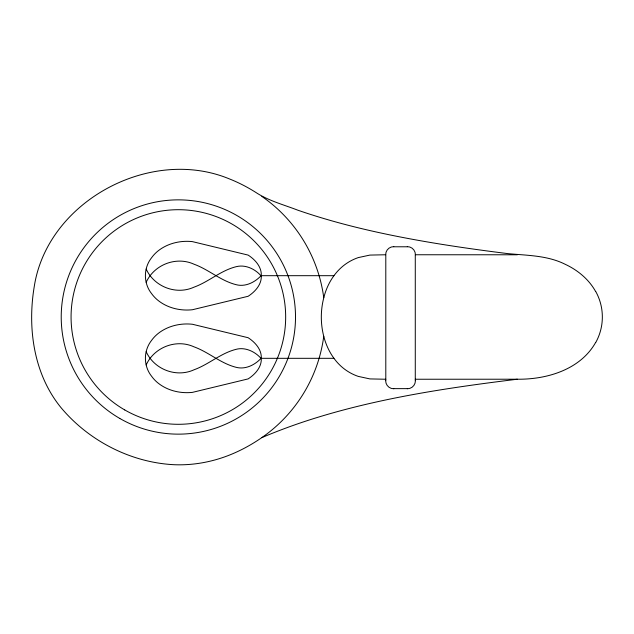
<?xml version="1.0" encoding="UTF-8"?>
<svg xmlns="http://www.w3.org/2000/svg" width="634" height="634" viewBox="0 0 634 634"><rect width="100%" height="100%" fill="white"/><g stroke="black" fill="none" stroke-linecap="round" stroke-linejoin="round"><path stroke-width="0.95" d="M146.192 364.899C154.244 347.218 176.173 338.738 193.869 346.782C208.61 352.084 220.577 363.33 235.864 367.244C245.318 369.899 255.13 364.883 261.303 358.059C261.66 349.35 255.003 342.17 248.14 337.724L192.411 324.259C180.468 322.96 167.844 325.9 158.302 333.373A35.116 35.116 0 0 0 151.581 340.371C143.355 350.768 143.332 365.866 151.589 376.247A35.116 35.116 0 0 0 158.31 383.253C167.836 390.742 180.468 393.666 192.411 392.375L248.14 378.902C254.963 374.488 261.58 367.363 261.311 358.725C255.415 351.775 245.279 346.735 235.864 349.389C220.648 353.281 208.729 364.447 194.075 369.765C176.355 377.919 154.276 369.511 146.192 351.735M146.192 282.265C154.276 264.489 176.355 256.081 194.075 264.235C208.729 269.561 220.648 280.719 235.864 284.611C245.334 287.281 255.05 282.249 261.303 275.481C261.683 266.755 255.019 259.552 248.14 255.098L192.411 241.625C180.468 240.326 167.844 243.266 158.302 250.739A35.116 35.116 0 0 0 151.581 257.737C143.355 268.134 143.332 283.239 151.589 293.621A35.116 35.116 0 0 0 158.31 300.619C167.836 308.116 180.468 311.04 192.411 309.741L248.14 296.276C254.931 291.87 261.525 284.801 261.319 276.194C255.597 269.204 245.548 264.259 236.252 266.676C220.783 270.456 208.737 281.876 193.869 287.218C176.173 295.262 154.244 286.782 146.192 269.101M595.643 342.455C580.332 369.677 546.801 379.568 517.344 379.219L415.278 379.243M517.344 379.219C445.456 388.071 373.26 398.826 304.28 421.618C289.904 426.397 275.711 431.722 261.763 437.65C252.831 443.824 243.329 449.189 233.352 453.469C214.863 461.449 194.638 465.499 174.493 464.73C130.984 462.661 88.752 440.892 60.927 407.535C33.705 374.123 27.302 328.135 34.244 286.608C47.336 201.374 149.996 146.296 228.961 178.733C238.994 182.663 248.576 187.696 257.602 193.56C269.925 201.152 284.262 204.948 297.726 210.155C328.578 220.822 360.286 228.882 392.264 235.388C430.423 243.131 468.986 248.774 507.612 253.592C527.052 255.494 547.38 255.304 565.29 264.338C577.764 270.155 588.938 279.396 595.643 291.545M393.762 246.784L407.313 246.784M517.344 254.781L415.278 254.757L415.278 380.662M261.287 275.687L333.944 275.687M261.287 358.313L333.944 358.313M385.797 379.243L369.891 378.91L358.281 376.398A48.961 48.961 0 0 1 341.108 366.301C332.636 358.606 326.962 348.185 323.982 337.209A77.158 77.158 0 0 1 324.037 296.807C326.898 285.799 332.66 275.394 341.116 267.707A48.961 48.961 0 0 1 358.281 257.594L369.891 255.09L385.797 254.757L385.797 380.662M393.762 388.634L407.313 388.634M407.313 246.65A8.028 8.028 0 0 1 415.413 254.757M323.752 336.329A146.668 146.668 0 0 1 261.763 437.65M261.763 196.35A146.668 146.668 0 0 1 323.752 297.671M393.769 388.769A8.028 8.028 0 0 1 385.662 380.662M415.413 380.662A8.028 8.028 0 0 1 407.313 388.769M385.662 254.757A8.028 8.028 0 0 1 393.769 246.65M595.738 291.489A52.551 52.551 0 0 1 595.738 342.511M119.794 418.448A117.139 117.139 0 0 0 295.507 317A117.139 117.139 0 0 0 119.794 215.552A117.139 117.139 0 0 0 119.794 418.448M124.716 409.921A107.297 107.297 0 0 0 285.665 317A107.297 107.297 0 0 0 124.716 224.079A107.297 107.297 0 0 0 124.716 409.921"/></g></svg>
